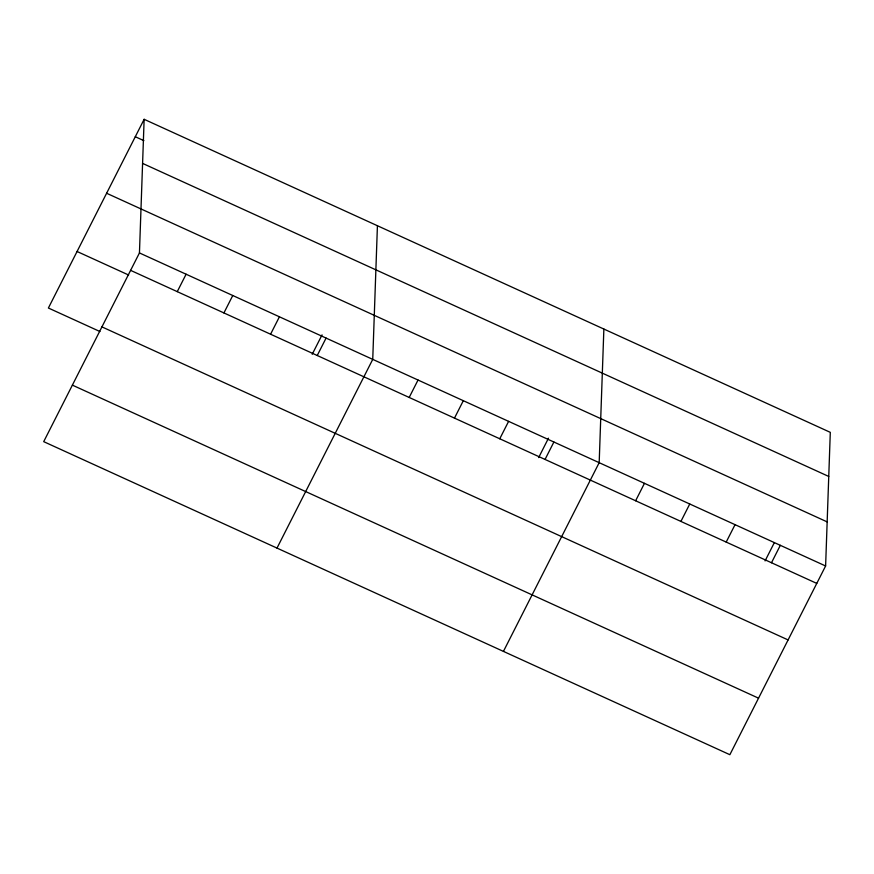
<?xml version="1.0" encoding="UTF-8"?>
<svg xmlns="http://www.w3.org/2000/svg" width="874" height="874" viewBox="0 0 874 874"><rect width="100%" height="100%" fill="white"/><g stroke="black" fill="none" stroke-linecap="round" stroke-linejoin="round"><path stroke-width="1.31" d="M139.447 252.936L144.134 119.301L830.3 432.346L825.613 565.981L729.866 754.699L43.7 441.654L139.447 252.936L825.613 565.981M377.426 225.732L372.739 359.367L277.003 548.085M603.868 329.039L599.182 462.674L503.435 651.392M144.134 119.301L48.387 308.019L99.953 331.541M177.258 291.643L186.107 274.218M223.919 312.936L232.768 295.51M270.579 334.218L279.418 316.792M312.204 354.287L322.058 334.873M317.24 355.51L326.078 338.085M409.185 397.452L418.034 380.026M454.48 418.122L463.318 400.696M499.764 438.781L508.602 421.355M538.646 457.594L548.49 438.18M545.048 459.44L553.887 442.015M635.627 500.758L644.466 483.333M680.912 521.428L689.75 504.003M726.196 542.088L735.045 524.662M765.078 560.9L774.309 542.699M771.491 562.747L780.329 545.321M135.284 136.726L143.882 140.648M142.582 163.394L828.749 476.45M106.606 193.252L827.165 521.887M130.608 270.361L816.775 583.406M77.065 251.493L128.631 275.015M101.93 326.887L788.097 639.932M72.378 385.128L758.545 698.173"/></g></svg>
